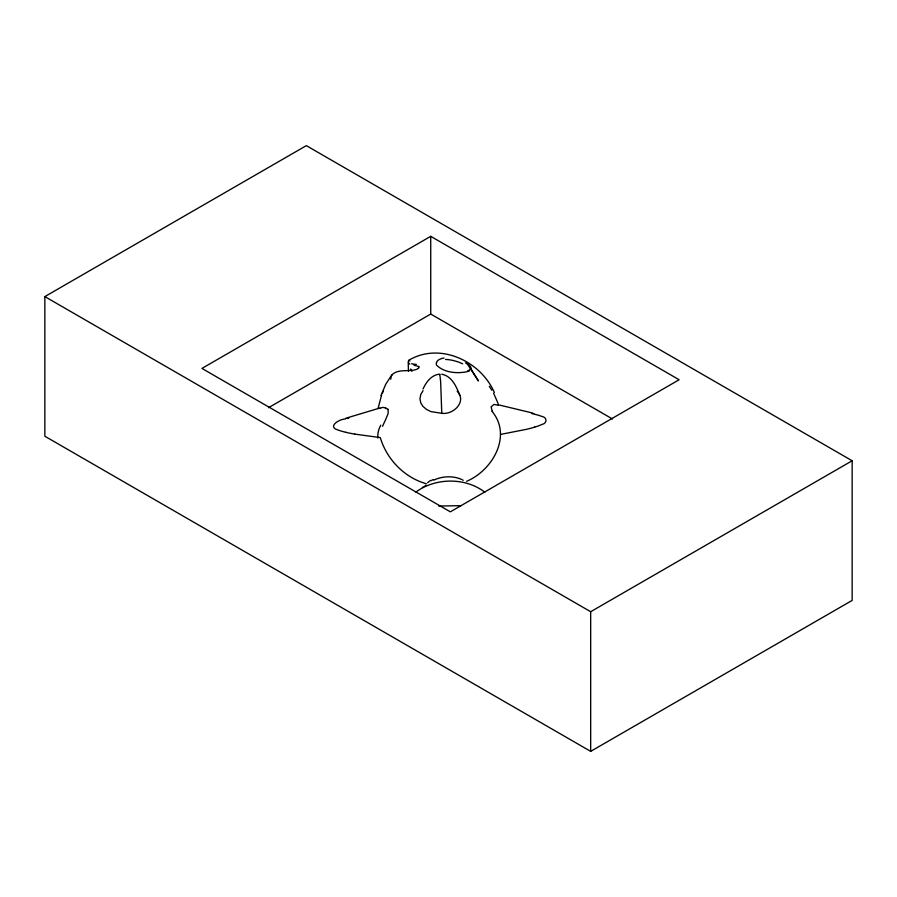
<?xml version="1.0" encoding="UTF-8"?>
<svg xmlns="http://www.w3.org/2000/svg" width="897" height="897" viewBox="0 0 897 897"><rect width="100%" height="100%" fill="white"/><g stroke="black" fill="none" stroke-linecap="round" stroke-linejoin="round"><path stroke-width="1.35" d="M466.586 481.341C492.801 470.241 512.422 435.572 491.926 411.23M408.404 370.932L408.584 369.71M378.186 407.922L381.561 395.207M439.508 374.666L439.788 374.083L440.64 381.617L441.773 413.315L430.885 411.6L426.49 409.424L422.891 406.319L420.76 402.843L419.953 398.683L420.805 394.4L423.048 390.7M491.164 406.823L493.955 404.412L498.284 405.265M382.526 426.322L385.553 419.74M380.99 395.588L385.688 384.331L391.484 375.406M408.483 360.785L408.27 362.287M382.402 393.133L383.311 391.092M385.755 419.336L388.177 413.416L388.109 409.727M422.992 389.018C426.041 382.414 430.919 375.563 438.566 374.24M391.765 375.013C398.122 368.488 408.191 372.031 416.085 369.575A3.868 1.525 -13.7 0 0 417.329 369.015L418.439 368.207M422.397 487.497L423.238 486.914M379.509 408.527L382.537 407.406L385.811 407.731M424.965 485.77L425.851 485.221M44.85 296.593L306.326 145.639L852.15 460.766L852.15 600.407L590.674 751.361L44.85 436.234L44.85 296.593L590.674 611.72L852.15 460.766M430.728 236.326L201.937 368.42L450.339 511.828L679.13 379.745L430.728 236.326L430.728 314.051L612.516 419M268.517 407.698L430.728 314.051M469.176 371.201C458.67 373.959 444.609 373.163 436.604 365.18A16.55 6.716 4 0 1 436.379 363.218A16.639 6.772 4.7 0 1 436.615 362.556M408.897 360.213C439.866 341.813 480.714 361.087 494.348 392.471M433.812 480.108C441.728 476.408 451.113 475.702 459.41 478.561M345.782 418.249L380.003 407.989M345.435 418.977C339.346 418.944 326.732 426.849 338.191 430.067A44.256 25.553 0 0 0 345.906 432.298M534.679 427.14L532.156 427.869A115.612 66.748 0 0 1 526.034 429.416L501.277 434.271M441.773 413.315C453.534 415.008 467.146 401.374 457.156 391.159M438.812 506.043L461.069 505.65M413.977 365.247L419.011 366.525A3.902 1.592 -12.4 0 1 419.146 366.884L418.966 367.535A6.761 2.736 -13.3 0 1 418.417 368.207M441.761 374.217C451.92 376.056 456.573 386.865 459.802 395.487M354.876 434.137L380.283 437.59C386.73 459.331 404.412 477.619 426.367 483.763M498.171 404.749L532.885 413.102M532.022 413.629L534.601 414.223M345.872 432.332L348.518 432.915A115.881 66.905 0 0 0 354.876 434.137M409.234 360.134L409.851 360.998M459.724 478.673L461.518 479.402M462.437 479.85L463.233 480.287M409.738 364.137L408.494 362.949M489.302 386.304L491.848 390.217M466.866 363.274L478.426 380.956L470.275 367.848M493.619 393.222L498.138 403.583M408.236 363.902L408.471 370.887M590.674 611.72L590.674 751.361M347.094 418.495A109.815 63.395 0 0 1 348.81 418.036M377.772 438.028A20.586 17.536 -72.6 0 1 380.765 425.167M534.578 414.257A40.757 23.524 0 0 1 541.766 416.376C547.305 417.24 547.45 423.373 541.945 424.472A44.2 25.52 0 0 1 534.646 427.107M390.767 379.229A12.435 6.929 61.7 0 1 391.911 375.204M416.343 364.373A17.817 3.566 -4.4 0 1 411.532 363.756M408.27 362.949A35.622 8.163 -0.3 0 1 408.561 362.287M410.669 368.992A42.686 5.483 69.2 0 1 411.981 371.336M431.266 480.635A18.545 11.134 -15.9 0 1 433.296 479.536M427.645 482.709A12.894 6.604 -18.3 0 1 430.751 480.4M465.431 362.881A16.55 5.304 12.1 0 1 467.842 370.618M445.506 359.45A17.66 6.615 16 0 1 462.661 363.834M436.469 362.523A17.357 8.252 12.1 0 1 444.004 358.015M385.351 408.46A17.065 8.219 -46.3 0 1 388.311 409.402M415.905 492.049A50.759 41.43 -3 0 1 484.806 492.195M492.565 411.454A12.401 5.001 46.1 0 1 491.377 406.991"/></g></svg>
